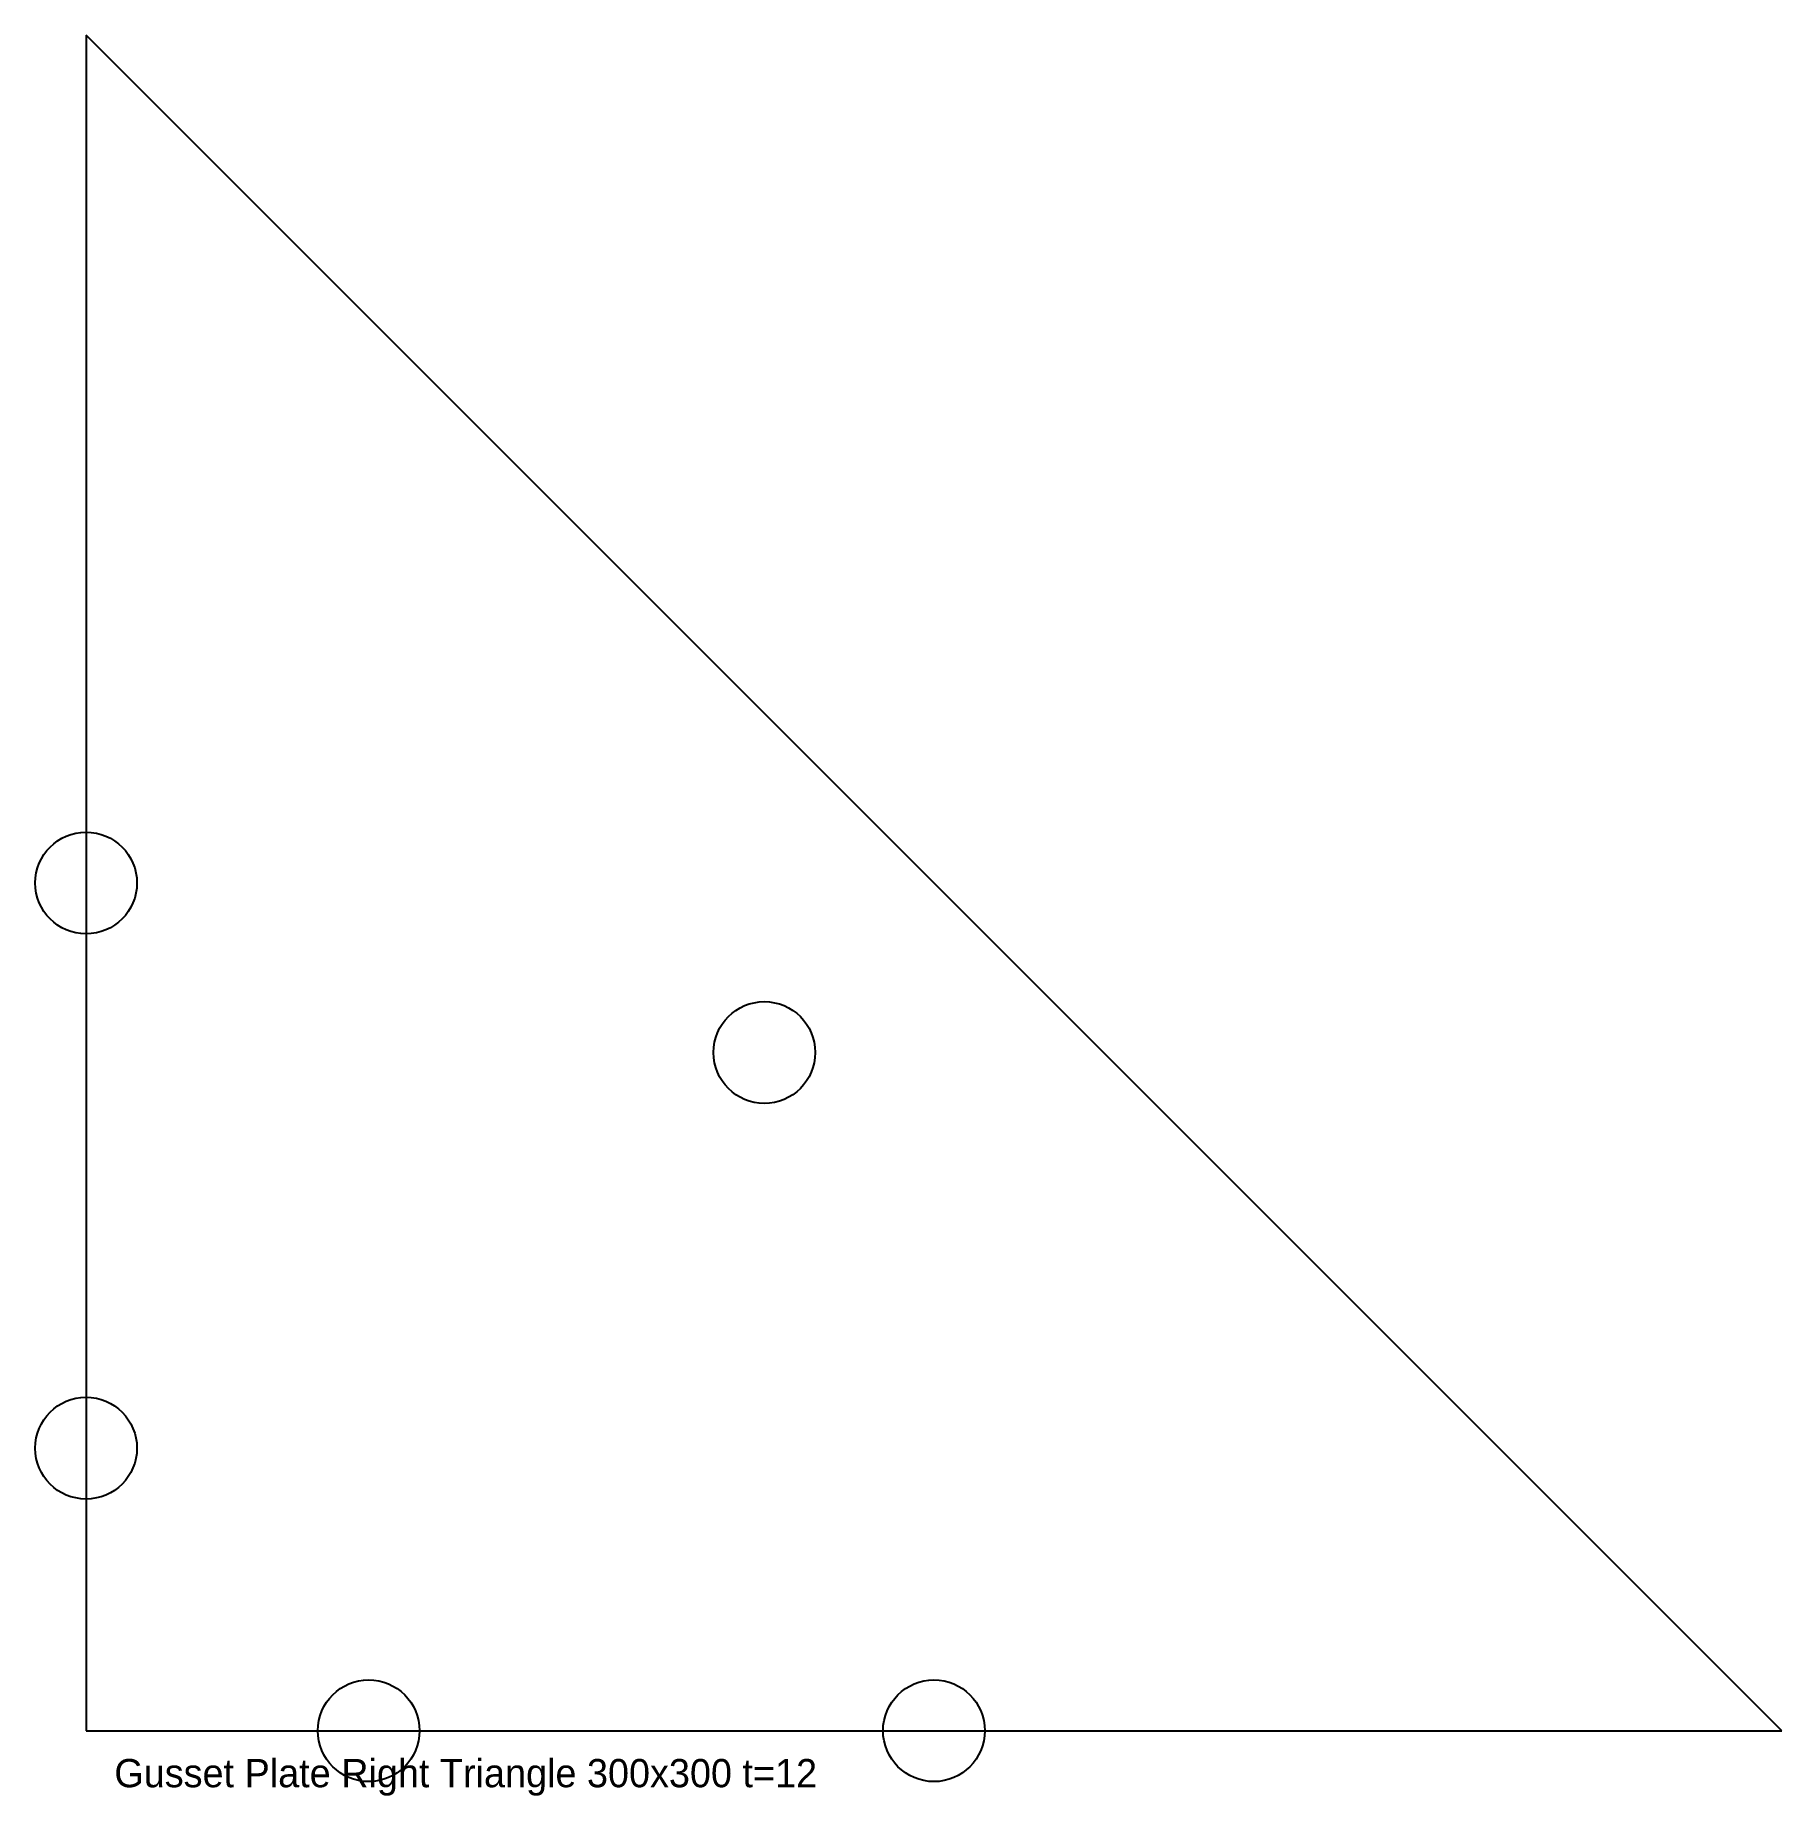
# Model space of a CAD drawing. Extents: x -9 to 300, y -12 to 300.
import ezdxf

# ---------------------------------------------------------------- set-up
doc = ezdxf.new("R2010")
doc.units = 0
for name, color, linetype in [('HOLES', 1, 'CONTINUOUS'), ('NOTES', 2, 'CONTINUOUS'), ('OUTLINE', 7, 'CONTINUOUS')]:
    doc.layers.add(name, color=color, linetype=linetype)

msp = doc.modelspace()

# ---------------------------------------------------------------- linework, layer by layer
at = {"layer": 'HOLES'}
for centre in [(0, 150), (120, 120), (0, 50), (50, 0), (150, 0)]:
    msp.add_circle(centre, 9, dxfattribs=at)
at = {"layer": 'OUTLINE'}
for p, q in [((300, 0), (0, 300)), ((0, 300), (0, 0)), ((0, 0), (300, 0))]:
    msp.add_line(p, q, dxfattribs=at)

# ---------------------------------------------------------------- texts
at = {"layer": 'NOTES'}
msp.add_text('Gusset Plate Right Triangle 300x300 t=12', height=5, dxfattribs=at).set_placement((5, -10))

doc.saveas('drawing.dxf')
